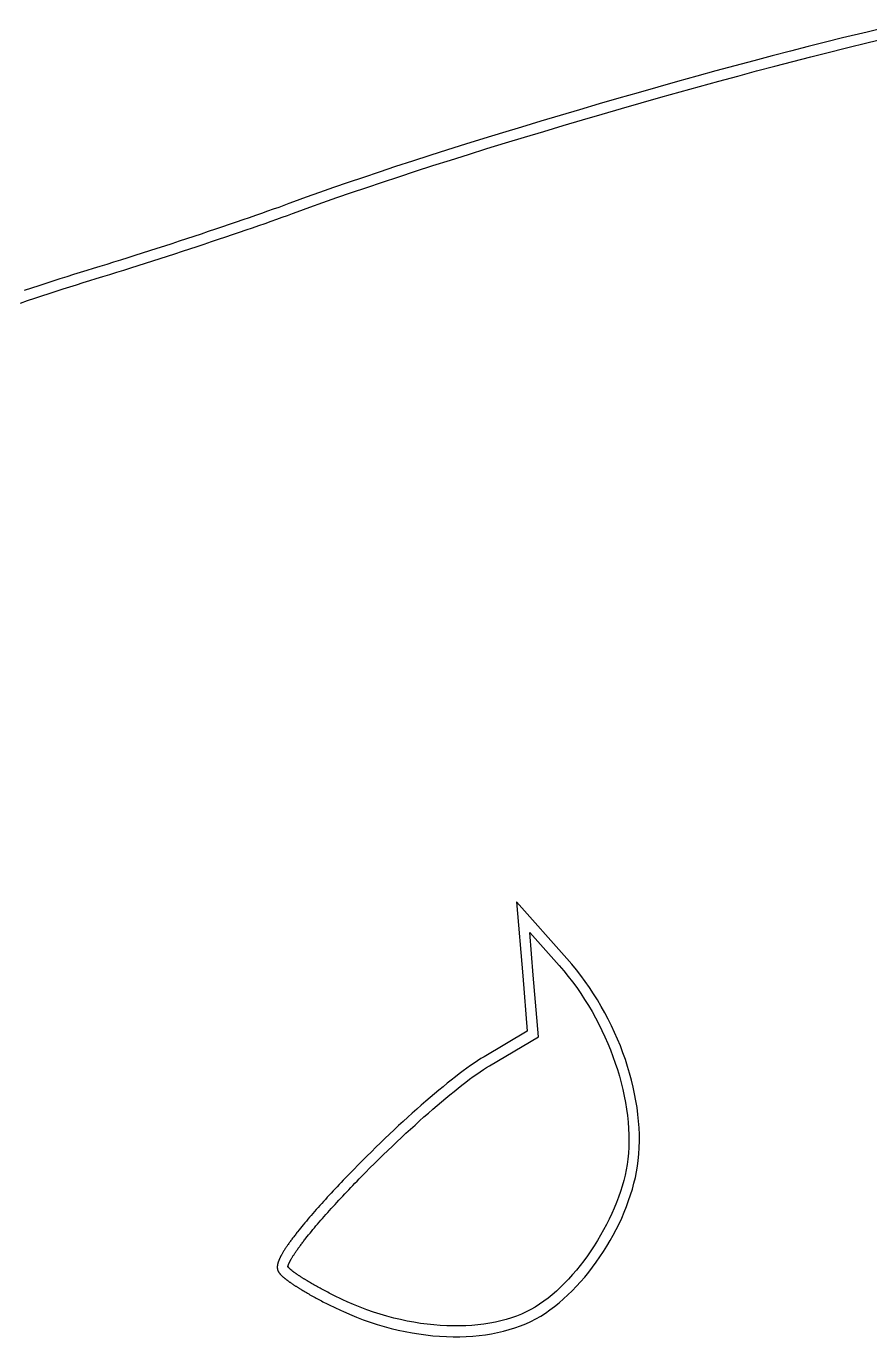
# Model space of a CAD drawing. Header units: metres. Extents: x 0 to 745, y 0 to 539.
# Drawn here: x 280.9 to 345, y 433.3 to 532.8 of the extents above; entities that cross this region are included whole.
import ezdxf

# ---------------------------------------------------------------- set-up
doc = ezdxf.new("R2010")
doc.units = ezdxf.units.M

msp = doc.modelspace()

# ---------------------------------------------------------------- linework, layer by layer
at = {"layer": '2', "color": 7}
for p, q in [((346.617602, 532.807663), (344.775955, 532.36754)), ((342.906248, 531.9125), (341.617719, 531.593033)), ((344.775955, 532.36754), (342.906248, 531.9125)), ((344.963329, 531.590204), (346.801615, 532.029512)), ((338.942737, 530.911831), (337.56247, 530.551942)), ((340.295517, 531.259169), (338.942737, 530.911831)), ((341.617719, 531.593033), (340.295517, 531.259169)), ((340.492743, 530.484215), (341.811761, 530.817322)), ((341.811761, 530.817322), (343.096808, 531.135943)), ((343.096808, 531.135943), (344.963329, 531.590204)), ((334.731852, 529.7982), (333.287687, 529.406194)), ((336.157811, 530.180424), (334.731852, 529.7982)), ((337.56247, 530.551942), (336.157811, 530.180424)), ((336.363065, 529.407298), (337.765276, 529.778271)), ((337.765276, 529.778271), (339.142875, 530.137554)), ((339.142875, 530.137554), (340.492743, 530.484215)), ((331.828408, 529.005327), (330.357108, 528.596523)), ((333.287687, 529.406194), (331.828408, 529.005327)), ((332.039956, 528.233563), (333.497286, 528.634012)), ((333.497286, 528.634012), (334.939362, 529.025568)), ((334.939362, 529.025568), (336.363065, 529.407298)), ((327.390821, 527.758795), (325.902019, 527.331716)), ((328.876882, 528.180705), (327.390821, 527.758795)), ((330.357108, 528.596523), (328.876882, 528.180705)), ((329.092012, 527.409713), (330.570491, 527.825153)), ((330.570491, 527.825153), (332.039956, 528.233563)), ((324.413569, 526.900391), (322.928564, 526.465744)), ((325.902019, 527.331716), (324.413569, 526.900391)), ((326.120485, 526.561475), (327.607636, 526.988176)), ((327.607636, 526.988176), (329.092012, 527.409713)), ((321.450098, 526.028695), (319.981263, 525.59017)), ((322.928564, 526.465744), (321.450098, 526.028695)), ((321.673567, 525.259701), (323.150331, 525.696305)), ((323.150331, 525.696305), (324.633677, 526.13054)), ((324.633677, 526.13054), (326.120485, 526.561475)), ((317.084859, 524.712377), (315.663477, 524.274956)), ((318.525152, 525.151089), (317.084859, 524.712377)), ((319.981263, 525.59017), (318.525152, 525.151089)), ((318.752262, 524.383116), (320.206504, 524.821661)), ((320.206504, 524.821661), (321.673567, 525.259701)), ((314.264098, 523.839748), (312.889817, 523.407677)), ((315.663477, 524.274956), (314.264098, 523.839748)), ((315.894717, 523.508241), (317.31396, 523.944999)), ((317.31396, 523.944999), (318.752262, 524.383116)), ((311.543725, 522.979666), (310.228917, 522.556636)), ((312.889817, 523.407677), (311.543725, 522.979666)), ((313.125886, 522.642535), (314.497652, 523.073776)), ((314.497652, 523.073776), (315.894717, 523.508241)), ((307.705522, 521.729216), (306.503122, 521.32667)), ((308.948485, 522.139512), (307.705522, 521.729216)), ((310.228917, 522.556636), (308.948485, 522.139512)), ((309.193568, 521.377476), (310.470724, 521.793452)), ((310.470724, 521.793452), (311.782537, 522.215449)), ((311.782537, 522.215449), (313.125886, 522.642535)), ((305.344377, 520.932798), (304.232381, 520.548522)), ((306.503122, 521.32667), (305.344377, 520.932798)), ((306.755702, 520.567312), (307.954187, 520.968451)), ((307.954187, 520.968451), (309.193568, 521.377476)), ((302.161007, 519.81245), (301.207816, 519.4625)), ((303.170227, 520.174765), (302.161007, 519.81245)), ((304.232381, 520.548522), (303.170227, 520.174765)), ((303.436806, 519.420521), (304.493892, 519.792415)), ((304.493892, 519.792415), (305.60123, 520.174989)), ((305.60123, 520.174989), (306.755702, 520.567312)), ((299.223517, 518.746198), (298.773277, 518.587911)), ((299.657453, 518.89997), (299.223517, 518.746198)), ((300.073967, 519.048857), (299.657453, 518.89997)), ((300.471943, 519.192488), (300.073967, 519.048857)), ((300.850265, 519.330492), (300.471943, 519.192488)), ((301.207816, 519.4625), (300.850265, 519.330492)), ((301.125109, 518.579306), (301.485872, 518.712506)), ((301.485872, 518.712506), (302.433093, 519.060241)), ((302.433093, 519.060241), (303.436806, 519.420521)), ((296.316589, 517.741715), (295.791971, 517.564117)), ((296.831603, 517.917021), (296.316589, 517.741715)), ((297.335896, 518.089663), (296.831603, 517.917021)), ((297.82835, 518.259273), (297.335896, 518.089663)), ((298.307849, 518.425479), (297.82835, 518.259273)), ((298.773277, 518.587911), (298.307849, 518.425479)), ((298.568017, 517.668917), (299.03541, 517.832057)), ((299.03541, 517.832057), (299.48779, 517.991121)), ((299.48779, 517.991121), (299.924053, 518.145744)), ((299.924053, 518.145744), (300.343096, 518.295559)), ((300.343096, 518.295559), (300.743816, 518.440202)), ((300.743816, 518.440202), (301.125109, 518.579306)), ((293.619778, 516.838209), (293.063884, 516.654705)), ((294.171651, 517.021272), (293.619778, 516.838209)), ((294.718385, 517.203525), (294.171651, 517.021272)), ((295.258863, 517.384597), (294.718385, 517.203525)), ((295.791971, 517.564117), (295.258863, 517.384597)), ((295.510175, 516.624953), (296.044475, 516.804872)), ((296.044475, 516.804872), (296.570382, 516.982909)), ((296.570382, 516.982909), (297.086793, 517.158697)), ((297.086793, 517.158697), (297.592605, 517.331872)), ((297.592605, 517.331872), (298.086714, 517.502067)), ((298.086714, 517.502067), (298.568017, 517.668917)), ((290.263167, 515.743549), (289.70659, 515.565183)), ((290.822421, 515.923697), (290.263167, 515.743549)), ((291.383236, 516.105257), (290.822421, 515.923697)), ((291.944497, 516.287859), (291.383236, 516.105257)), ((292.505085, 516.471132), (291.944497, 516.287859)), ((292.189924, 515.526378), (292.751407, 515.709916)), ((293.063884, 516.654705), (292.505085, 516.471132)), ((292.751407, 515.709916), (293.311118, 515.893764)), ((293.311118, 515.893764), (293.867954, 516.077557)), ((293.867954, 516.077557), (294.420811, 516.26093)), ((294.420811, 516.26093), (294.968586, 516.443517)), ((294.968586, 516.443517), (295.510175, 516.624953)), ((287.002958, 514.713055), (286.485898, 514.553163)), ((287.529396, 514.876953), (287.002958, 514.713055)), ((288.064095, 515.044485), (287.529396, 514.876953)), ((288.605938, 515.215281), (288.064095, 515.044485)), ((289.153809, 515.38897), (288.605938, 515.215281)), ((289.70659, 515.565183), (289.153809, 515.38897)), ((289.394549, 514.626152), (289.94834, 514.802651)), ((289.94834, 514.802651), (290.505877, 514.981288)), ((290.505877, 514.981288), (291.066056, 515.161699)), ((291.066056, 515.161699), (291.627772, 515.343518)), ((291.627772, 515.343518), (292.189924, 515.526378)), ((283.965661, 513.775723), (283.442438, 513.609036)), ((284.481097, 513.937844), (283.965661, 513.775723)), ((284.987688, 514.095021), (284.481097, 513.937844)), ((285.484376, 514.246875), (284.987688, 514.095021)), ((285.979331, 514.397646), (285.484376, 514.246875)), ((286.485898, 514.553163), (285.979331, 514.397646)), ((286.212239, 513.632546), (286.720388, 513.788535)), ((286.720388, 513.788535), (287.238902, 513.948856)), ((287.238902, 513.948856), (287.766679, 514.113144)), ((287.766679, 514.113144), (288.302615, 514.281033)), ((288.302615, 514.281033), (288.845606, 514.452157)), ((288.845606, 514.452157), (289.394549, 514.626152)), ((281.292838, 512.904225), (280.74655, 512.720403)), ((281.836629, 513.085379), (281.292838, 512.904225)), ((282.376865, 513.263485), (281.836629, 513.085379)), ((282.912487, 513.438164), (282.376865, 513.263485)), ((283.442438, 513.609036), (282.912487, 513.438164)), ((283.157483, 512.676479), (283.685121, 512.846732)), ((283.685121, 512.846732), (284.205833, 513.012726)), ((284.205833, 513.012726), (284.718533, 513.174073)), ((284.718533, 513.174073), (285.222137, 513.33038)), ((285.222137, 513.33038), (285.71556, 513.481255)), ((285.71556, 513.481255), (286.212239, 513.632546)), ((280.453378, 511.775055), (280.999371, 511.960724)), ((280.999371, 511.960724), (281.543863, 512.144092)), ((281.543863, 512.144092), (282.085769, 512.324768)), ((282.085769, 512.324768), (282.624004, 512.502361)), ((282.624004, 512.502361), (283.157483, 512.676479)), ((318.14216, 466.298438), (318.609352, 460.6625)), ((321.97188, 461.984375), (318.142192, 466.298438)), ((319.407768, 460.728109), (319.139016, 463.970297)), ((319.13904, 463.970313), (321.373416, 461.453125)), ((322.335231, 461.563622), (321.97188, 461.984375)), ((321.373416, 461.453125), (321.722384, 461.04876)), ((321.722384, 461.04876), (322.061346, 460.633677)), ((322.688116, 461.132271), (322.335231, 461.563622)), ((323.030317, 460.690909), (322.688116, 461.132271)), ((318.609352, 460.6625), (318.957792, 456.471872)), ((319.796824, 456.039048), (319.407768, 460.728109)), ((322.061346, 460.633677), (322.390091, 460.2085)), ((322.390091, 460.2085), (322.708408, 459.773854)), ((323.361615, 460.240124), (323.030317, 460.690909)), ((323.681793, 459.780501), (323.361615, 460.240124)), ((322.708408, 459.773854), (323.016089, 459.330362)), ((323.016089, 459.330362), (323.312922, 458.878651)), ((323.990632, 459.312629), (323.681793, 459.780501)), ((324.287913, 458.837094), (323.990632, 459.312629)), ((323.312922, 458.878651), (323.598698, 458.419343)), ((323.598698, 458.419343), (323.873206, 457.953063)), ((323.873206, 457.953063), (324.136237, 457.480436)), ((324.573417, 458.354484), (324.287913, 458.837094)), ((324.846928, 457.865384), (324.573417, 458.354484)), ((324.136237, 457.480436), (324.38758, 457.002087)), ((324.38758, 457.002087), (324.627025, 456.518639)), ((325.108225, 457.370382), (324.846928, 457.865384)), ((325.357092, 456.870066), (325.108225, 457.370382)), ((318.957792, 456.471872), (315.684352, 454.529688)), ((316.092136, 453.842168), (319.796824, 456.039048)), ((324.627025, 456.518639), (324.854361, 456.030716)), ((324.854361, 456.030716), (325.06938, 455.538945)), ((325.593308, 456.365022), (325.357092, 456.870066)), ((325.816657, 455.855837), (325.593308, 456.365022)), ((325.06938, 455.538945), (325.27187, 455.043948)), ((325.27187, 455.043948), (325.461621, 454.546351)), ((326.026919, 455.343097), (325.816657, 455.855837)), ((326.223876, 454.827391), (326.026919, 455.343097)), ((314.922947, 454.044087), (314.651676, 453.857406)), ((315.185783, 454.218676), (314.922947, 454.044087)), ((315.439734, 454.380701), (315.185783, 454.218676)), ((315.684352, 454.529688), (315.439734, 454.380701)), ((325.461621, 454.546351), (325.638424, 454.046777)), ((325.638424, 454.046777), (325.802068, 453.545851)), ((326.40731, 454.309305), (326.223876, 454.827391)), ((326.577002, 453.789426), (326.40731, 454.309305)), ((313.491207, 452.999214), (313.184487, 452.759162)), ((313.791735, 453.229536), (313.491207, 452.999214)), ((314.085621, 453.449658), (313.791735, 453.229536)), ((314.372418, 453.659105), (314.085621, 453.449658)), ((314.651676, 453.857406), (314.372418, 453.659105)), ((314.572349, 452.811018), (314.848788, 453.013721)), ((314.848788, 453.013721), (315.116644, 453.204754)), ((315.116644, 453.204754), (315.375411, 453.383615)), ((315.375411, 453.383615), (315.624586, 453.549805)), ((315.624586, 453.549805), (315.863662, 453.702823)), ((315.863662, 453.702823), (316.092136, 453.842168)), ((325.802068, 453.545851), (325.952342, 453.044198)), ((325.952342, 453.044198), (326.089038, 452.542442)), ((326.732734, 453.268341), (326.577002, 453.789426)), ((326.874288, 452.746636), (326.732734, 453.268341)), ((312.23166, 451.985364), (311.904657, 451.711125)), ((312.554265, 452.251765), (312.23166, 451.985364)), ((312.872023, 452.509855), (312.554265, 452.251765)), ((313.184487, 452.759162), (312.872023, 452.509855)), ((313.390854, 451.893503), (313.696579, 452.137886)), ((313.696579, 452.137886), (313.995739, 452.3726)), ((313.995739, 452.3726), (314.287831, 452.597144)), ((314.287831, 452.597144), (314.572349, 452.811018)), ((326.089038, 452.542442), (326.211945, 452.041207)), ((326.211945, 452.041207), (326.320852, 451.541118)), ((327.001445, 452.2249), (326.874288, 452.746636)), ((327.113986, 451.703719), (327.001445, 452.2249)), ((311.239253, 451.141025), (310.90175, 450.846109)), ((311.573705, 451.429521), (311.239253, 451.141025)), ((311.904657, 451.711125), (311.573705, 451.429521)), ((312.112412, 450.829286), (312.439345, 451.107342)), ((312.439345, 451.107342), (312.761732, 451.377731)), ((312.761732, 451.377731), (313.079071, 451.639951)), ((313.079071, 451.639951), (313.390854, 451.893503)), ((326.320852, 451.541118), (326.41555, 451.0428)), ((326.41555, 451.0428), (326.495828, 450.546876)), ((327.211694, 451.183679), (327.113986, 451.703719)), ((327.29435, 450.665368), (327.211694, 451.183679)), ((310.219383, 450.238909), (309.875416, 449.92757)), ((310.561643, 450.545246), (310.219383, 450.238909)), ((310.90175, 450.846109), (310.561643, 450.545246)), ((311.109394, 449.954115), (311.446932, 450.252172)), ((311.446932, 450.252172), (311.781439, 450.544062)), ((311.781439, 450.544062), (312.112412, 450.829286)), ((326.495828, 450.546876), (326.561476, 450.053971)), ((326.561476, 450.053971), (326.612285, 449.56471)), ((327.361735, 450.149374), (327.29435, 450.665368)), ((327.413631, 449.636282), (327.361735, 450.149374)), ((309.184161, 449.291778), (308.83777, 448.968271)), ((309.530193, 449.611702), (309.184161, 449.291778)), ((309.875416, 449.92757), (309.530193, 449.611702)), ((309.739036, 448.710228), (310.083647, 449.027948)), ((310.083647, 449.027948), (310.427247, 449.341502)), ((310.427247, 449.341502), (310.769331, 449.650391)), ((310.769331, 449.650391), (311.109394, 449.954115)), ((326.612285, 449.56471), (326.648043, 449.079716)), ((326.648043, 449.079716), (326.668541, 448.599615)), ((327.449821, 449.126679), (327.413631, 449.636282)), ((327.470084, 448.621154), (327.449821, 449.126679)), ((308.145705, 448.312396), (307.800927, 447.980974)), ((308.491469, 448.641653), (308.145705, 448.312396)), ((308.83777, 448.968271), (308.491469, 448.641653)), ((308.704187, 447.737085), (309.048802, 448.064296)), ((309.048802, 448.064296), (309.39392, 448.388845)), ((309.39392, 448.388845), (309.739036, 448.710228)), ((326.673568, 448.125031), (326.662916, 447.656588)), ((326.668541, 448.599615), (326.673568, 448.125031)), ((327.46196, 447.624682), (327.474203, 448.120292)), ((327.474203, 448.120292), (327.470084, 448.621154)), ((307.116126, 447.313525), (306.777, 446.978443)), ((307.457585, 447.64786), (307.116126, 447.313525)), ((307.800927, 447.980974), (307.457585, 447.64786)), ((307.678414, 446.74447), (308.018489, 447.076671)), ((308.018489, 447.076671), (308.360581, 447.407709)), ((308.360581, 447.407709), (308.704187, 447.737085)), ((326.636372, 447.194911), (326.593728, 446.740624)), ((326.662916, 447.656588), (326.636372, 447.194911)), ((327.387512, 446.65156), (327.433136, 447.134908)), ((327.433136, 447.134908), (327.46196, 447.624682)), ((306.10754, 446.307928), (305.778104, 445.97344)), ((306.440655, 446.643086), (306.10754, 446.307928)), ((306.777, 446.978443), (306.440655, 446.643086)), ((306.675346, 445.745895), (307.006338, 446.078582)), ((307.006338, 446.078582), (307.340862, 446.411607)), ((307.340862, 446.411607), (307.678414, 446.74447)), ((326.540842, 446.343565), (326.471345, 445.940901)), ((326.593728, 446.740624), (326.540842, 446.343565)), ((327.257889, 445.791547), (327.331043, 446.223635)), ((327.331043, 446.223635), (327.387512, 446.65156)), ((304.974197, 445.143572), (304.817297, 444.979177)), ((305.132469, 445.308571), (304.974197, 445.143572)), ((305.292054, 445.474116), (305.132469, 445.308571)), ((305.452893, 445.640148), (305.292054, 445.474116)), ((305.61493, 445.806609), (305.452893, 445.640148)), ((305.778104, 445.97344), (305.61493, 445.806609)), ((305.86639, 444.918802), (306.025872, 445.083475)), ((306.025872, 445.083475), (306.18656, 445.248579)), ((306.18656, 445.248579), (306.348392, 445.414048)), ((306.348392, 445.414048), (306.675346, 445.745895)), ((326.284591, 445.122038), (326.168371, 444.70748)), ((326.385756, 445.533452), (326.284591, 445.122038)), ((326.471345, 445.940901), (326.385756, 445.533452)), ((327.063394, 444.917893), (327.168517, 445.356049)), ((327.168517, 445.356049), (327.257889, 445.791547)), ((304.055404, 444.168295), (303.907955, 444.008746)), ((304.204573, 444.328798), (304.055404, 444.168295)), ((304.355406, 444.490196), (304.204573, 444.328798)), ((304.507843, 444.65243), (304.355406, 444.490196)), ((304.661826, 444.815443), (304.507843, 444.65243)), ((304.817297, 444.979177), (304.661826, 444.815443)), ((304.938244, 443.943341), (305.089206, 444.104102)), ((305.089206, 444.104102), (305.241742, 444.265674)), ((305.241742, 444.265674), (305.395789, 444.427994)), ((305.395789, 444.427994), (305.551287, 444.590997)), ((305.551287, 444.590997), (305.708174, 444.754621)), ((305.708174, 444.754621), (305.86639, 444.918802)), ((326.037612, 444.290598), (325.892833, 443.872213)), ((326.168371, 444.70748), (326.037612, 444.290598)), ((326.658186, 443.594989), (326.807762, 444.036611)), ((326.807762, 444.036611), (326.942987, 444.47783)), ((326.942987, 444.47783), (327.063394, 444.917893)), ((303.062666, 443.074733), (302.928895, 442.923488)), ((303.198565, 443.227339), (303.062666, 443.074733)), ((303.336535, 443.381247), (303.198565, 443.227339)), ((303.476517, 443.536401), (303.336535, 443.381247)), ((303.618453, 443.69274), (303.476517, 443.536401)), ((303.762285, 443.850208), (303.618453, 443.69274)), ((303.907955, 444.008746), (303.762285, 443.850208)), ((304.068933, 442.999375), (304.209171, 443.153933)), ((304.209171, 443.153933), (304.351349, 443.309683)), ((304.351349, 443.309683), (304.495407, 443.466563)), ((304.495407, 443.466563), (304.641283, 443.624508)), ((304.641283, 443.624508), (304.788915, 443.783456)), ((304.788915, 443.783456), (304.938244, 443.943341)), ((325.563287, 443.034211), (325.379557, 442.616236)), ((325.734552, 443.453144), (325.563287, 443.034211)), ((325.892833, 443.872213), (325.734552, 443.453144)), ((326.317848, 442.713543), (326.494726, 443.153716)), ((326.494726, 443.153716), (326.658186, 443.594989)), ((302.174242, 442.047869), (302.057005, 441.907785)), ((302.294015, 442.189723), (302.174242, 442.047869)), ((302.416267, 442.333288), (302.294015, 442.189723)), ((302.54094, 442.478505), (302.416267, 442.333288)), ((302.667974, 442.625316), (302.54094, 442.478505)), ((302.797312, 442.773663), (302.667974, 442.625316)), ((302.928895, 442.923488), (302.797312, 442.773663)), ((303.146748, 441.95622), (303.271687, 442.100645)), ((303.271687, 442.100645), (303.398995, 442.246709)), ((303.398995, 442.246709), (303.528612, 442.394348)), ((303.528612, 442.394348), (303.660475, 442.543497)), ((303.660475, 442.543497), (303.794524, 442.694094)), ((303.794524, 442.694094), (303.930697, 442.846075)), ((303.930697, 442.846075), (304.068933, 442.999375)), ((325.183879, 442.200038), (324.976772, 441.786437)), ((325.379557, 442.616236), (325.183879, 442.200038)), ((325.925707, 441.839504), (326.12802, 442.275222)), ((326.12802, 442.275222), (326.317848, 442.713543)), ((301.360844, 441.044461), (301.312303, 440.981753)), ((301.41013, 441.107729), (301.360844, 441.044461)), ((301.460154, 441.171555), (301.41013, 441.107729)), ((301.510912, 441.235936), (301.460154, 441.171555)), ((301.614591, 441.366301), (301.510912, 441.235936)), ((301.721098, 441.498727), (301.614591, 441.366301)), ((301.830375, 441.633155), (301.721098, 441.498727)), ((301.942363, 441.769527), (301.830375, 441.633155)), ((302.057005, 441.907785), (301.942363, 441.769527)), ((302.343656, 440.996456), (302.450296, 441.127632)), ((302.450296, 441.127632), (302.559734, 441.260892)), ((302.559734, 441.260892), (302.671908, 441.396172)), ((302.671908, 441.396172), (302.786758, 441.533409)), ((302.786758, 441.533409), (302.904222, 441.672538)), ((302.904222, 441.672538), (303.024239, 441.813496)), ((303.024239, 441.813496), (303.146748, 441.95622)), ((324.758754, 441.376254), (324.530343, 440.97031)), ((324.976772, 441.786437), (324.758754, 441.376254)), ((325.485497, 440.978888), (325.711377, 441.407142)), ((325.711377, 441.407142), (325.925707, 441.839504)), ((300.641339, 440.056603), (300.606291, 440.003794)), ((300.677225, 440.110013), (300.641339, 440.056603)), ((300.713943, 440.164024), (300.677225, 440.110013)), ((300.751488, 440.218632), (300.713943, 440.164024)), ((300.789854, 440.273834), (300.751488, 440.218632)), ((300.829036, 440.329629), (300.789854, 440.273834)), ((300.869028, 440.386014), (300.829036, 440.329629)), ((300.909825, 440.442986), (300.869028, 440.386014)), ((300.951421, 440.500543), (300.909825, 440.442986)), ((300.993811, 440.558682), (300.951421, 440.500543)), ((301.036989, 440.617401), (300.993811, 440.558682)), ((301.08095, 440.676697), (301.036989, 440.617401)), ((301.125688, 440.736568), (301.08095, 440.676697)), ((301.171198, 440.797012), (301.125688, 440.736568)), ((301.217474, 440.858026), (301.171198, 440.797012)), ((301.264511, 440.919607), (301.217474, 440.858026)), ((301.312303, 440.981753), (301.264511, 440.919607)), ((301.559453, 439.974871), (301.599109, 440.029844)), ((301.599109, 440.029844), (301.639619, 440.085516)), ((301.639619, 440.085516), (301.680972, 440.141875)), ((301.680972, 440.141875), (301.723161, 440.19891)), ((301.723161, 440.19891), (301.766177, 440.256608)), ((301.766177, 440.256608), (301.810011, 440.314956)), ((301.810011, 440.314956), (301.854654, 440.373944)), ((301.854654, 440.373944), (301.900097, 440.433558)), ((301.900097, 440.433558), (301.946333, 440.493787)), ((301.946333, 440.493787), (301.993351, 440.554619)), ((301.993351, 440.554619), (302.041143, 440.616041)), ((302.041143, 440.616041), (302.089701, 440.678041)), ((302.089701, 440.678041), (302.139016, 440.740608)), ((302.139016, 440.740608), (302.239876, 440.867426)), ((302.239876, 440.867426), (302.343656, 440.996456)), ((324.044416, 440.174415), (323.787935, 439.786106)), ((324.292058, 440.569423), (324.044416, 440.174415)), ((324.530343, 440.97031), (324.292058, 440.569423)), ((324.743219, 439.726286), (325.000951, 440.137708)), ((325.000951, 440.137708), (325.248533, 440.555493)), ((325.248533, 440.555493), (325.485497, 440.978888)), ((300.072646, 439.033277), (300.064927, 439.012846)), ((300.080617, 439.053782), (300.072646, 439.033277)), ((300.088839, 439.074366), (300.080617, 439.053782)), ((300.09731, 439.095034), (300.088839, 439.074366)), ((300.106027, 439.115789), (300.09731, 439.095034)), ((300.11499, 439.136637), (300.106027, 439.115789)), ((300.124195, 439.157581), (300.11499, 439.136637)), ((300.133643, 439.178625), (300.124195, 439.157581)), ((300.14333, 439.199775), (300.133643, 439.178625)), ((300.153254, 439.221035), (300.14333, 439.199775)), ((300.163415, 439.242408), (300.153254, 439.221035)), ((300.17381, 439.2639), (300.163415, 439.242408)), ((300.184438, 439.285515), (300.17381, 439.2639)), ((300.195296, 439.307257), (300.184438, 439.285515)), ((300.206383, 439.32913), (300.195296, 439.307257)), ((300.217698, 439.351139), (300.206383, 439.32913)), ((300.229237, 439.373288), (300.217698, 439.351139)), ((300.241, 439.395583), (300.229237, 439.373288)), ((300.252985, 439.418026), (300.241, 439.395583)), ((300.265189, 439.440622), (300.252985, 439.418026)), ((300.277612, 439.463377), (300.265189, 439.440622)), ((300.290251, 439.486293), (300.277612, 439.463377)), ((300.303104, 439.509376), (300.290251, 439.486293)), ((300.329471, 439.556026), (300.303104, 439.509376)), ((300.35673, 439.603303), (300.329471, 439.556026)), ((300.384877, 439.651204), (300.35673, 439.603303)), ((300.413906, 439.699728), (300.384877, 439.651204)), ((300.443812, 439.748871), (300.413906, 439.699728)), ((300.474588, 439.798631), (300.443812, 439.748871)), ((300.506229, 439.849006), (300.474588, 439.798631)), ((300.538731, 439.899993), (300.506229, 439.849006)), ((300.572087, 439.95159), (300.538731, 439.899993)), ((300.606291, 440.003794), (300.572087, 439.95159)), ((300.949057, 439.022039), (300.959022, 439.040892)), ((300.959022, 439.040892), (300.969251, 439.059995)), ((300.969251, 439.059995), (300.979743, 439.07934)), ((300.979743, 439.07934), (300.990497, 439.098923)), ((300.990497, 439.098923), (301.001512, 439.118736)), ((301.001512, 439.118736), (301.024314, 439.159052)), ((301.024314, 439.159052), (301.048127, 439.200286)), ((301.048127, 439.200286), (301.072942, 439.242424)), ((301.072942, 439.242424), (301.09875, 439.285456)), ((301.09875, 439.285456), (301.125543, 439.329368)), ((301.125543, 439.329368), (301.153311, 439.374149)), ((301.153311, 439.374149), (301.182047, 439.419786)), ((301.182047, 439.419786), (301.21174, 439.466268)), ((301.21174, 439.466268), (301.242384, 439.513582)), ((301.242384, 439.513582), (301.273968, 439.561716)), ((301.273968, 439.561716), (301.306483, 439.610659)), ((301.306483, 439.610659), (301.339923, 439.660398)), ((301.339923, 439.660398), (301.374276, 439.71092)), ((301.374276, 439.71092), (301.409535, 439.762215)), ((301.409535, 439.762215), (301.445691, 439.81427)), ((301.445691, 439.81427), (301.482736, 439.867072)), ((301.482736, 439.867072), (301.520659, 439.92061)), ((301.520659, 439.92061), (301.559453, 439.974871)), ((323.250532, 439.032865), (322.970645, 438.669574)), ((323.523134, 439.405316), (323.250532, 439.032865)), ((323.787935, 439.786106), (323.523134, 439.405316)), ((324.199171, 438.925538), (324.475804, 439.321979)), ((324.475804, 439.321979), (324.743219, 439.726286)), ((299.963325, 438.558526), (299.963127, 438.536769)), ((299.963127, 438.536769), (299.963537, 438.514931)), ((299.964101, 438.580195), (299.963325, 438.558526)), ((299.963537, 438.514931), (299.964588, 438.493017)), ((299.965423, 438.601773), (299.964101, 438.580195)), ((299.964588, 438.493017), (299.96631, 438.471033)), ((299.96726, 438.623253), (299.965423, 438.601773)), ((299.96631, 438.471033), (299.968735, 438.448983)), ((299.96958, 438.64463), (299.96726, 438.623253)), ((299.968735, 438.448983), (299.971894, 438.426873)), ((299.972352, 438.665899), (299.96958, 438.64463)), ((299.971894, 438.426873), (299.975819, 438.404709)), ((299.975545, 438.687054), (299.972352, 438.665899)), ((299.979127, 438.70809), (299.975545, 438.687054)), ((299.975819, 438.404709), (299.980541, 438.382496)), ((299.983068, 438.729002), (299.979127, 438.70809)), ((299.980541, 438.382496), (299.986091, 438.360238)), ((299.987335, 438.749784), (299.983068, 438.729002)), ((299.986091, 438.360238), (299.992501, 438.337943)), ((299.991897, 438.770431), (299.987335, 438.749784)), ((299.996723, 438.790937), (299.991897, 438.770431)), ((299.992501, 438.337943), (299.999802, 438.315614)), ((300.001782, 438.811298), (299.996723, 438.790937)), ((299.999802, 438.315614), (300.008025, 438.293257)), ((300.007042, 438.831507), (300.001782, 438.811298)), ((300.012472, 438.85156), (300.007042, 438.831507)), ((300.008025, 438.293257), (300.017201, 438.270879)), ((300.018108, 438.871552), (300.012472, 438.85156)), ((300.017201, 438.270879), (300.027363, 438.248483)), ((300.024011, 438.891583), (300.018108, 438.871552)), ((300.030179, 438.911658), (300.024011, 438.891583)), ((300.027363, 438.248483), (300.038541, 438.226076)), ((300.036609, 438.931782), (300.030179, 438.911658)), ((300.043301, 438.951958), (300.036609, 438.931782)), ((300.038541, 438.226076), (300.050767, 438.203662)), ((300.050253, 438.972191), (300.043301, 438.951958)), ((300.057462, 438.992486), (300.050253, 438.972191)), ((300.050767, 438.203662), (300.064072, 438.181248)), ((300.064927, 439.012846), (300.057462, 438.992486)), ((300.064072, 438.181248), (300.078369, 438.158646)), ((300.078369, 438.158646), (300.093099, 438.136397)), ((300.093099, 438.136397), (300.108263, 438.114478)), ((300.108263, 438.114478), (300.123865, 438.092868)), ((300.123865, 438.092868), (300.139908, 438.071546)), ((300.139908, 438.071546), (300.156393, 438.050489)), ((300.156393, 438.050489), (300.173325, 438.029677)), ((300.747706, 438.599516), (300.745288, 438.603128)), ((300.745288, 438.603128), (300.749534, 438.596108)), ((300.751073, 438.594973), (300.747706, 438.599516)), ((300.749534, 438.596108), (300.753294, 438.589606)), ((300.755377, 438.589527), (300.751073, 438.594973)), ((300.753294, 438.589606), (300.756598, 438.583624)), ((300.760604, 438.583206), (300.755377, 438.589527)), ((300.756598, 438.583624), (300.759476, 438.578165)), ((300.759476, 438.578165), (300.761958, 438.573232)), ((300.766741, 438.57604), (300.760604, 438.583206)), ((300.761958, 438.573232), (300.764073, 438.568828)), ((300.764073, 438.568828), (300.765851, 438.564955)), ((300.765851, 438.564955), (300.767321, 438.561618)), ((300.773776, 438.568056), (300.766741, 438.57604)), ((300.767321, 438.561618), (300.768513, 438.558817)), ((300.768513, 438.558817), (300.769456, 438.556558)), ((300.769456, 438.556558), (300.770181, 438.554841)), ((300.770181, 438.554841), (300.770716, 438.553671)), ((300.770716, 438.553671), (300.771092, 438.55305)), ((300.771092, 438.55305), (300.771338, 438.552981)), ((300.771338, 438.552981), (300.771484, 438.553466)), ((300.771484, 438.553466), (300.771558, 438.55451)), ((300.771558, 438.55451), (300.771592, 438.556114)), ((300.771592, 438.556114), (300.771614, 438.558281)), ((300.771614, 438.558281), (300.771654, 438.561015)), ((300.771654, 438.561015), (300.771742, 438.564318)), ((300.771742, 438.564318), (300.771908, 438.568193)), ((300.771908, 438.568193), (300.77218, 438.572643)), ((300.77218, 438.572643), (300.772589, 438.577672)), ((300.772589, 438.577672), (300.773163, 438.583281)), ((300.773163, 438.583281), (300.773934, 438.589473)), ((300.781696, 438.559284), (300.773776, 438.568056)), ((300.773934, 438.589473), (300.77493, 438.596252)), ((300.77493, 438.596252), (300.776181, 438.603621)), ((300.776181, 438.603621), (300.777717, 438.611582)), ((300.777717, 438.611582), (300.779567, 438.620138)), ((300.779567, 438.620138), (300.781761, 438.629293)), ((300.790486, 438.54975), (300.781696, 438.559284)), ((300.781761, 438.629293), (300.784328, 438.639048)), ((300.784328, 438.639048), (300.787239, 438.649307)), ((300.787239, 438.649307), (300.790429, 438.659973)), ((300.790429, 438.659973), (300.793897, 438.671038)), ((300.800135, 438.539485), (300.790486, 438.54975)), ((300.793897, 438.671038), (300.797642, 438.682497)), ((300.797642, 438.682497), (300.801665, 438.694344)), ((300.810628, 438.528515), (300.800135, 438.539485)), ((300.801665, 438.694344), (300.805963, 438.706573)), ((300.805963, 438.706573), (300.810538, 438.719178)), ((300.810538, 438.719178), (300.815387, 438.732152)), ((300.821954, 438.516871), (300.810628, 438.528515)), ((300.815387, 438.732152), (300.820511, 438.74549)), ((300.820511, 438.74549), (300.825909, 438.759186)), ((300.834099, 438.504579), (300.821954, 438.516871)), ((300.825909, 438.759186), (300.83158, 438.773233)), ((300.83158, 438.773233), (300.837525, 438.787626)), ((300.84705, 438.491669), (300.834099, 438.504579)), ((300.837525, 438.787626), (300.843741, 438.802359)), ((300.843741, 438.802359), (300.850229, 438.817425)), ((300.860793, 438.478169), (300.84705, 438.491669)), ((300.850229, 438.817425), (300.856988, 438.832818)), ((300.856988, 438.832818), (300.864017, 438.848533)), ((300.875317, 438.464108), (300.860793, 438.478169)), ((300.864017, 438.848533), (300.871317, 438.864564)), ((300.871317, 438.864564), (300.878885, 438.880904)), ((300.890607, 438.449513), (300.875317, 438.464108)), ((300.878885, 438.880904), (300.886723, 438.897547)), ((300.886723, 438.897547), (300.894828, 438.914488)), ((300.906651, 438.434413), (300.890607, 438.449513)), ((300.894828, 438.914488), (300.903201, 438.93172)), ((300.903201, 438.93172), (300.911841, 438.949237)), ((300.923436, 438.418837), (300.906651, 438.434413)), ((300.911841, 438.949237), (300.920747, 438.967034)), ((300.920747, 438.967034), (300.929918, 438.985104)), ((300.940949, 438.402813), (300.923436, 438.418837)), ((300.929918, 438.985104), (300.939355, 439.003441)), ((300.939355, 439.003441), (300.949057, 439.022039)), ((300.959176, 438.38637), (300.940949, 438.402813)), ((300.978104, 438.369535), (300.959176, 438.38637)), ((300.997721, 438.352338), (300.978104, 438.369535)), ((301.018014, 438.334807), (300.997721, 438.352338)), ((301.038969, 438.31697), (301.018014, 438.334807)), ((301.060573, 438.298855), (301.038969, 438.31697)), ((301.082814, 438.280492), (301.060573, 438.298855)), ((301.105678, 438.261908), (301.082814, 438.280492)), ((301.129152, 438.243132), (301.105678, 438.261908)), ((301.153223, 438.224192), (301.129152, 438.243132)), ((301.177878, 438.205118), (301.153223, 438.224192)), ((301.203104, 438.185936), (301.177878, 438.205118)), ((301.228899, 438.166598), (301.203104, 438.185936)), ((301.255267, 438.147036), (301.228899, 438.166598)), ((301.282202, 438.127254), (301.255267, 438.147036)), ((301.309698, 438.107256), (301.282202, 438.127254)), ((301.337747, 438.087046), (301.309698, 438.107256)), ((301.366343, 438.066627), (301.337747, 438.087046)), ((301.395481, 438.046005), (301.366343, 438.066627)), ((301.425154, 438.025182), (301.395481, 438.046005)), ((322.683993, 438.316263), (322.391093, 437.973751)), ((322.970645, 438.669574), (322.683993, 438.316263)), ((323.31864, 437.79093), (323.620123, 438.159262)), ((323.620123, 438.159262), (323.913789, 438.537715)), ((323.913789, 438.537715), (324.199171, 438.925538)), ((300.173325, 438.029677), (300.190704, 438.009086)), ((300.190704, 438.009086), (300.208535, 437.988696)), ((300.208535, 437.988696), (300.22682, 437.968484)), ((300.22682, 437.968484), (300.24556, 437.94843)), ((300.24556, 437.94843), (300.26476, 437.92851)), ((300.26476, 437.92851), (300.284422, 437.908705)), ((300.284422, 437.908705), (300.304548, 437.888991)), ((300.304548, 437.888991), (300.325141, 437.869347)), ((300.325141, 437.869347), (300.346203, 437.849752)), ((300.346203, 437.849752), (300.367738, 437.830184)), ((300.367738, 437.830184), (300.389748, 437.81062)), ((300.389748, 437.81062), (300.412236, 437.79104)), ((300.412236, 437.79104), (300.435204, 437.771422)), ((300.435204, 437.771422), (300.458655, 437.751743)), ((300.458655, 437.751743), (300.482592, 437.731982)), ((300.482592, 437.731982), (300.507017, 437.712118)), ((300.507017, 437.712118), (300.531933, 437.692129)), ((300.531933, 437.692129), (300.557343, 437.671993)), ((300.557343, 437.671993), (300.58325, 437.651688)), ((300.58325, 437.651688), (300.609655, 437.631192)), ((300.609655, 437.631192), (300.636562, 437.610485)), ((300.636562, 437.610485), (300.663973, 437.589543)), ((300.663973, 437.589543), (300.691892, 437.568346)), ((300.691892, 437.568346), (300.72032, 437.546872)), ((300.72032, 437.546872), (300.749251, 437.525178)), ((300.749251, 437.525178), (300.778673, 437.503337)), ((300.778673, 437.503337), (300.808583, 437.48135)), ((300.808583, 437.48135), (300.838976, 437.459219)), ((300.838976, 437.459219), (300.869847, 437.436947)), ((300.869847, 437.436947), (300.901192, 437.414534)), ((300.901192, 437.414534), (300.933008, 437.391983)), ((300.933008, 437.391983), (300.96529, 437.369295)), ((300.96529, 437.369295), (300.998033, 437.346473)), ((300.998033, 437.346473), (301.031234, 437.323518)), ((301.031234, 437.323518), (301.064887, 437.300433)), ((301.064887, 437.300433), (301.09899, 437.277218)), ((301.09899, 437.277218), (301.133537, 437.253876)), ((301.133537, 437.253876), (301.168525, 437.230408)), ((301.168525, 437.230408), (301.203949, 437.206817)), ((301.203949, 437.206817), (301.239805, 437.183105)), ((301.239805, 437.183105), (301.276088, 437.159272)), ((301.276088, 437.159272), (301.312794, 437.135321)), ((301.312794, 437.135321), (301.34992, 437.111255)), ((301.34992, 437.111255), (301.38746, 437.087074)), ((301.38746, 437.087074), (301.425412, 437.06278)), ((301.455355, 438.004162), (301.425154, 438.025182)), ((301.425412, 437.06278), (301.463769, 437.038376)), ((301.486079, 437.98295), (301.455355, 438.004162)), ((301.517318, 437.96155), (301.486079, 437.98295)), ((301.549066, 437.939965), (301.517318, 437.96155)), ((301.581318, 437.918199), (301.549066, 437.939965)), ((301.614066, 437.896257), (301.581318, 437.918199)), ((301.647304, 437.874141), (301.614066, 437.896257)), ((301.681026, 437.851857), (301.647304, 437.874141)), ((301.715226, 437.829408), (301.681026, 437.851857)), ((301.749897, 437.806798), (301.715226, 437.829408)), ((301.785033, 437.78403), (301.749897, 437.806798)), ((301.820627, 437.76111), (301.785033, 437.78403)), ((301.856673, 437.73804), (301.820627, 437.76111)), ((301.893165, 437.714825), (301.856673, 437.73804)), ((301.930097, 437.691469), (301.893165, 437.714825)), ((301.967461, 437.667975), (301.930097, 437.691469)), ((302.005252, 437.644348), (301.967461, 437.667975)), ((302.043463, 437.620591), (302.005252, 437.644348)), ((302.082088, 437.596708), (302.043463, 437.620591)), ((302.121121, 437.572704), (302.082088, 437.596708)), ((302.160555, 437.548582), (302.121121, 437.572704)), ((302.200383, 437.524346), (302.160555, 437.548582)), ((302.2406, 437.5), (302.200383, 437.524346)), ((302.322178, 437.450997), (302.2406, 437.5)), ((302.405244, 437.401603), (302.322178, 437.450997)), ((302.489757, 437.351846), (302.405244, 437.401603)), ((302.575673, 437.301751), (302.489757, 437.351846)), ((302.662949, 437.251345), (302.575673, 437.301751)), ((302.751542, 437.200655), (302.662949, 437.251345)), ((302.841409, 437.149707), (302.751542, 437.200655)), ((302.932508, 437.098528), (302.841409, 437.149707)), ((303.024794, 437.047145), (302.932508, 437.098528)), ((303.118226, 436.995584), (303.024794, 437.047145)), ((321.788623, 437.32441), (321.480089, 437.01922)), ((322.092463, 437.64286), (321.788623, 437.32441)), ((322.391093, 437.973751), (322.092463, 437.64286)), ((322.371957, 436.754181), (322.69409, 437.087638)), ((322.69409, 437.087638), (323.009807, 437.433471)), ((323.009807, 437.433471), (323.31864, 437.79093)), ((301.463769, 437.038376), (301.502528, 437.013863)), ((301.502528, 437.013863), (301.541686, 436.989243)), ((301.541686, 436.989243), (301.581237, 436.964518)), ((301.581237, 436.964518), (301.621177, 436.93969)), ((301.621177, 436.93969), (301.661502, 436.91476)), ((301.661502, 436.91476), (301.702208, 436.889731)), ((301.702208, 436.889731), (301.74329, 436.864604)), ((301.74329, 436.864604), (301.784745, 436.839381)), ((301.784745, 436.839381), (301.826568, 436.814064)), ((301.826568, 436.814064), (301.911303, 436.763165)), ((301.911303, 436.763165), (301.99746, 436.711938)), ((301.99746, 436.711938), (302.085, 436.660407)), ((302.085, 436.660407), (302.173883, 436.608596)), ((302.173883, 436.608596), (302.26407, 436.556527)), ((302.26407, 436.556527), (302.355522, 436.504226)), ((302.355522, 436.504226), (302.448199, 436.451715)), ((302.448199, 436.451715), (302.542061, 436.39902)), ((302.542061, 436.39902), (302.63707, 436.346163)), ((302.63707, 436.346163), (302.733185, 436.293168)), ((302.733185, 436.293168), (302.830368, 436.240059)), ((302.830368, 436.240059), (302.928579, 436.18686)), ((302.928579, 436.18686), (303.027779, 436.133595)), ((303.027779, 436.133595), (303.127928, 436.080287)), ((303.21276, 436.943871), (303.118226, 436.995584)), ((303.127928, 436.080287), (303.228987, 436.026961)), ((303.308353, 436.892033), (303.21276, 436.943871)), ((303.404963, 436.840098), (303.308353, 436.892033)), ((303.502546, 436.78809), (303.404963, 436.840098)), ((303.601059, 436.736038), (303.502546, 436.78809)), ((303.70046, 436.683967), (303.601059, 436.736038)), ((303.800705, 436.631904), (303.70046, 436.683967)), ((303.901751, 436.579876), (303.800705, 436.631904)), ((304.003556, 436.527909), (303.901751, 436.579876)), ((304.106076, 436.476029), (304.003556, 436.527909)), ((304.209269, 436.424265), (304.106076, 436.476029)), ((304.313091, 436.372641), (304.209269, 436.424265)), ((304.4175, 436.321184), (304.313091, 436.372641)), ((304.522452, 436.269922), (304.4175, 436.321184)), ((304.627905, 436.21888), (304.522452, 436.269922)), ((304.733816, 436.168086), (304.627905, 436.21888)), ((304.840141, 436.117565), (304.733816, 436.168086)), ((304.946838, 436.067345), (304.840141, 436.117565)), ((305.053863, 436.017451), (304.946838, 436.067345)), ((320.531512, 436.19142), (320.209388, 435.947476)), ((320.851016, 436.451905), (320.531512, 436.19142)), ((321.167381, 436.728112), (320.851016, 436.451905)), ((321.480089, 437.01922), (321.167381, 436.728112)), ((321.371726, 435.835591), (321.710309, 436.127406)), ((321.710309, 436.127406), (322.043875, 436.433854)), ((322.043875, 436.433854), (322.371957, 436.754181)), ((303.228987, 436.026961), (303.330916, 435.97364)), ((303.330916, 435.97364), (303.433676, 435.920347)), ((303.433676, 435.920347), (303.537228, 435.867108)), ((303.537228, 435.867108), (303.641532, 435.813945)), ((303.641532, 435.813945), (303.746549, 435.760882)), ((303.746549, 435.760882), (303.85224, 435.707944)), ((303.85224, 435.707944), (303.958564, 435.655153)), ((303.958564, 435.655153), (304.065483, 435.602534)), ((304.065483, 435.602534), (304.172957, 435.550111)), ((304.172957, 435.550111), (304.280947, 435.497907)), ((304.280947, 435.497907), (304.389414, 435.445947)), ((304.389414, 435.445947), (304.498317, 435.394253)), ((304.498317, 435.394253), (304.607618, 435.34285)), ((304.607618, 435.34285), (304.717277, 435.291762)), ((304.717277, 435.291762), (304.827255, 435.241012)), ((304.827255, 435.241012), (304.937512, 435.190624)), ((304.937512, 435.190624), (305.454089, 434.963606)), ((305.161174, 435.967912), (305.053863, 436.017451)), ((305.268728, 435.918752), (305.161174, 435.967912)), ((305.766336, 435.700327), (305.268728, 435.918752)), ((306.267738, 435.495716), (305.766336, 435.700327)), ((306.772288, 435.304905), (306.267738, 435.495716)), ((307.279342, 435.127881), (306.772288, 435.304905)), ((307.788255, 434.964632), (307.279342, 435.127881)), ((318.882756, 435.145268), (318.522736, 434.981822)), ((319.22851, 435.322163), (318.882756, 435.145268)), ((319.559352, 435.512496), (319.22851, 435.322163)), ((319.885162, 435.720895), (319.559352, 435.512496)), ((320.209388, 435.947476), (319.885162, 435.720895)), ((319.976568, 434.829688), (320.330549, 435.055457)), ((320.330549, 435.055457), (320.68138, 435.298864)), ((320.68138, 435.298864), (321.028595, 435.55916)), ((321.028595, 435.55916), (321.371726, 435.835591)), ((305.454089, 434.963606), (305.974496, 434.750502)), ((305.974496, 434.750502), (306.49812, 434.551358)), ((306.49812, 434.551358), (307.024348, 434.366219)), ((307.024348, 434.366219), (307.552567, 434.195131)), ((307.552567, 434.195131), (308.082165, 434.038141)), ((308.298382, 434.815145), (307.788255, 434.964632)), ((308.809077, 434.679406), (308.298382, 434.815145)), ((309.319696, 434.557403), (308.809077, 434.679406)), ((309.829593, 434.449122), (309.319696, 434.557403)), ((310.338124, 434.354551), (309.829593, 434.449122)), ((310.844644, 434.273677), (310.338124, 434.354551)), ((311.348507, 434.206486), (310.844644, 434.273677)), ((311.849069, 434.152966), (311.348507, 434.206486)), ((312.345685, 434.113104), (311.849069, 434.152966)), ((312.837709, 434.086886), (312.345685, 434.113104)), ((313.324497, 434.0743), (312.837709, 434.086886)), ((313.805404, 434.075333), (313.324497, 434.0743)), ((314.279784, 434.089972), (313.805404, 434.075333)), ((314.746993, 434.118203), (314.279784, 434.089972)), ((315.206385, 434.160015), (314.746993, 434.118203)), ((315.657316, 434.215393), (315.206385, 434.160015)), ((316.099141, 434.284325), (315.657316, 434.215393)), ((316.531215, 434.366798), (316.099141, 434.284325)), ((316.952892, 434.462799), (316.531215, 434.366798)), ((317.363527, 434.572315), (316.952892, 434.462799)), ((317.762477, 434.695332), (317.363527, 434.572315)), ((318.149094, 434.831839), (317.762477, 434.695332)), ((318.019281, 433.929688), (318.436185, 434.079377)), ((318.522736, 434.981822), (318.149094, 434.831839)), ((318.436185, 434.079377), (318.84098, 434.244174)), ((318.84098, 434.244174), (319.23305, 434.424128)), ((319.23305, 434.424128), (319.611784, 434.619284)), ((319.611784, 434.619284), (319.976568, 434.829688)), ((308.082165, 434.038141), (308.612527, 433.895294)), ((308.612527, 433.895294), (309.143041, 433.766638)), ((309.143041, 433.766638), (309.673093, 433.652216)), ((309.673093, 433.652216), (310.202071, 433.552076)), ((310.202071, 433.552076), (310.729361, 433.466264)), ((310.729361, 433.466264), (311.25435, 433.394826)), ((311.25435, 433.394826), (311.776426, 433.337807)), ((311.776426, 433.337807), (312.294974, 433.295254)), ((312.294974, 433.295254), (312.809383, 433.267212)), ((312.809383, 433.267212), (313.319038, 433.253729)), ((313.319038, 433.253729), (313.823327, 433.254849)), ((313.823327, 433.254849), (314.321637, 433.270618)), ((314.321637, 433.270618), (314.813354, 433.301084)), ((314.813354, 433.301084), (315.297865, 433.346291)), ((315.297865, 433.346291), (315.774558, 433.406286)), ((315.774558, 433.406286), (316.242819, 433.481115)), ((316.242819, 433.481115), (316.702034, 433.570823)), ((316.702034, 433.570823), (317.151592, 433.675458)), ((317.151592, 433.675458), (317.590878, 433.795064)), ((317.590878, 433.795064), (318.019281, 433.929688))]:
    msp.add_line(p, q, dxfattribs=at)

doc.saveas('drawing.dxf')
